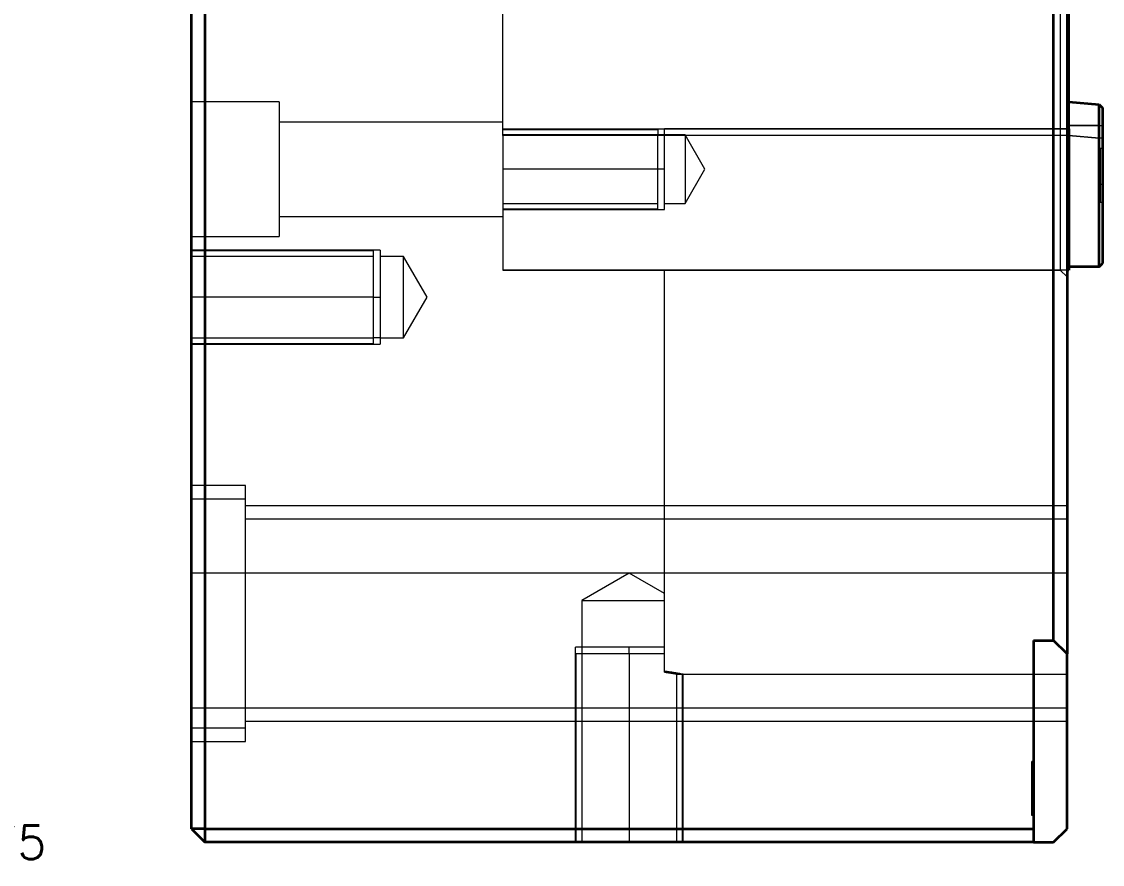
# Model space of a CAD drawing. Header units: millimetres. Extents: x 261 to 3841, y 268 to 4746.
# Drawn here: x 580.5 to 741, y 267.9 to 393.1 of the extents above; entities that cross this region are included whole.
import ezdxf
from ezdxf.lldxf.tags import DXFTag

# ---------------------------------------------------------------- set-up
doc = ezdxf.new("R2010")
doc.units = ezdxf.units.MM
doc.layers.add('110', color=7, linetype='Continuous', true_color=0xffffff)
doc.layers.add('20', color=7, linetype='Continuous', true_color=0xffffff)
doc.layers.add('dim', color=82, linetype='Continuous', lineweight=5)
doc.styles.add('TXT', font='txt.shx', dxfattribs={"bigfont": 'gbcbig.shx'})
tags = doc.linetypes.add('DASHED', pattern=[25.72, 12.86, -12.86]).pattern_tags.tags
tags[6:7] = [DXFTag(74, 4), DXFTag(75, 0), DXFTag(340, '0'), DXFTag(46, 0.0), DXFTag(50, 0.0), DXFTag(44, 0.0), DXFTag(45, 0.0)]
tags[4:5] = [DXFTag(74, 4), DXFTag(75, 0), DXFTag(340, '0'), DXFTag(46, 0.0), DXFTag(50, 0.0), DXFTag(44, 0.0), DXFTag(45, 0.0)]
doc.dimstyles.new('2-2', dxfattribs={"dimscale": 2, "dimtxt": 2.5, "dimasz": 2, "dimexe": 0.5, "dimexo": 0.5, "dimgap": 0.66, "dimtad": 0, "dimzin": 9, "dimdsep": 46, "dimtxsty": 'TXT', "dimblk": 'CLOSEDBLANK', "dimcen": 0.1, "dimclrd": 256, "dimclre": 256, "dimclrt": 7, "dimazin": 2, "dimtfac": 1, "dimtofl": 0, "dimtmove": 0, "dimatfit": 0, "dimldrblk": 'CLOSEDBLANK', "dimfxl": 0, "dimlwd": 0, "dimlwe": 0, "dimarcsym": 0})

# ---------------------------------------------------------------- blocks, each defined once
blk = doc.blocks.new('*D30')
at = {"layer": 'DEFPOINTS', "color": 0, "lineweight": 18, "transparency": 16777216}
for p in [(414.61, 446.19), (542.21, 271.19), (570.88, 271.19)]:
    blk.add_point(p, dxfattribs=at)
at = {"layer": 'dim', "lineweight": 0, "transparency": 16777216}
blk.add_line((543.21, 271.19), (570.88, 271.19), dxfattribs=at)
at = {"layer": 'dim', "color": 7, "lineweight": 18, "transparency": 16777216, "insert": (577.71, 271.19), "char_height": 5, "attachment_point": 5, "style": 'TXT'}
blk.add_mtext('175', dxfattribs=at)
blk = doc.blocks.new('_ClosedBlank')
at = {"color": 0, "linetype": 'ByBlock', "lineweight": -2}
for p, q in [((-1, 0.167), (0, 0)), ((-1, 0.167), (-1, -0.167)), ((0, 0), (-1, -0.167))]:
    blk.add_line(p, q, dxfattribs=at)

msp = doc.modelspace()

# ---------------------------------------------------------------- linework, layer by layer
at = {"layer": '110', "color": 7, "linetype": 'Continuous', "lineweight": 35}
for p, q in [((605.701, 273.191), (605.701, 619.191)), ((607.701, 619.191), (607.701, 273.191)), ((735.701, 593.191), (735.701, 299.191)), ((733.701, 301.191), (733.701, 591.191)), ((730.701, 301.191), (730.701, 273.191)), ((730.701, 301.191), (733.701, 301.191)), ((735.701, 299.191), (733.701, 301.191)), ((735.701, 273.191), (735.701, 299.191)), ((605.701, 273.191), (607.701, 271.191)), ((607.701, 273.191), (605.701, 273.191)), ((607.701, 273.191), (607.701, 271.191)), ((607.701, 273.191), (730.701, 273.191)), ((730.701, 273.191), (730.701, 271.191)), ((733.701, 271.191), (735.701, 273.191)), ((730.701, 271.191), (607.701, 271.191)), ((730.701, 271.191), (733.701, 271.191))]:
    msp.add_line(p, q, dxfattribs=at)
at = {"layer": '110', "color": 7, "linetype": 'DASHED', "lineweight": 13}
for p, q in [((651.951, 376.191), (651.951, 556.191)), ((734.701, 556.191), (734.701, 376.191)), ((618.701, 381.191), (605.701, 381.191)), ((618.701, 381.191), (618.701, 361.191)), ((651.951, 378.191), (618.701, 378.191)), ((651.951, 376.191), (651.951, 356.191)), ((734.701, 376.191), (651.956, 376.191)), ((734.701, 376.191), (734.701, 356.191)), ((735.696, 376.191), (734.701, 376.191)), ((618.701, 364.191), (651.951, 364.191)), ((605.701, 361.191), (618.701, 361.191)), ((633.701, 359.191), (605.701, 359.191)), ((632.701, 359.091), (605.701, 359.091)), ((632.701, 358.241), (605.701, 358.241)), ((632.701, 359.091), (632.701, 345.291)), ((633.701, 359.191), (633.701, 345.191)), ((637.203, 358.241), (633.701, 358.241)), ((640.696, 352.191), (637.203, 358.241)), ((637.203, 346.141), (637.203, 358.241)), ((651.951, 356.191), (734.701, 356.191)), ((675.951, 296.649), (675.951, 356.191)), ((735.701, 355.191), (734.701, 356.191)), ((735.701, 355.191), (734.701, 356.191)), ((632.701, 352.191), (605.701, 352.191)), ((632.701, 352.191), (633.701, 352.191)), ((637.203, 346.141), (640.696, 352.191)), ((605.701, 346.141), (632.701, 346.141)), ((605.701, 345.291), (632.701, 345.291)), ((605.701, 345.191), (633.701, 345.191)), ((633.701, 346.141), (632.701, 346.141)), ((633.701, 346.141), (637.203, 346.141)), ((613.701, 324.191), (605.701, 324.191)), ((613.701, 322.19), (613.701, 324.191)), ((613.701, 322.191), (605.701, 322.191)), ((613.701, 304.191), (613.701, 322.191)), ((735.701, 321.191), (613.701, 321.191)), ((735.701, 319.191), (613.701, 319.191)), ((735.701, 311.191), (605.701, 311.191)), ((670.701, 311.186), (663.651, 307.115)), ((675.951, 308.154), (670.701, 311.186)), ((663.651, 307.115), (663.651, 300.191)), ((663.651, 307.115), (675.951, 307.115)), ((613.701, 286.191), (613.701, 304.191)), ((662.701, 271.191), (662.701, 300.191)), ((675.951, 300.191), (662.701, 300.191)), ((663.651, 300.191), (663.651, 299.191)), ((670.701, 299.191), (670.701, 300.191)), ((675.951, 299.191), (662.801, 299.191)), ((662.801, 271.191), (662.801, 299.191)), ((663.651, 299.191), (663.651, 271.191)), ((670.701, 299.191), (670.701, 271.191)), ((675.951, 296.649), (675.951, 296.629)), ((675.951, 296.468), (675.951, 296.629)), ((677.74, 296.191), (678.601, 296.191)), ((677.751, 271.191), (677.751, 296.192)), ((678.601, 271.191), (678.601, 296.193)), ((678.695, 296.191), (735.701, 296.191)), ((678.701, 271.191), (678.701, 296.192)), ((605.701, 291.191), (735.701, 291.191)), ((613.701, 289.191), (735.701, 289.191)), ((605.701, 288.191), (613.701, 288.191)), ((605.701, 286.191), (613.701, 286.191)), ((730.701, 283.191), (730.451, 283.191)), ((730.451, 277.591), (730.451, 283.191)), ((730.451, 275.191), (730.451, 277.591)), ((730.701, 277.591), (730.451, 277.591)), ((730.701, 275.191), (730.451, 275.191))]:
    msp.add_line(p, q, dxfattribs=at)
for points, knots in [([(675.951, 296.649), (676.167, 296.62), (676.372, 296.591), (676.758, 296.534), (676.939, 296.506), (677.279, 296.451), (677.437, 296.424), (677.601, 296.396), (677.619, 296.393), (677.655, 296.386), (677.673, 296.383), (677.725, 296.374), (677.827, 296.356), (677.921, 296.339), (678.098, 296.307), (678.202, 296.287), (678.381, 296.253), (678.457, 296.239), (678.533, 296.224), (678.547, 296.221), (678.567, 296.217), (678.574, 296.216), (678.586, 296.213), (678.616, 296.207), (678.64, 296.203), (678.686, 296.194), (678.701, 296.191), (678.701, 296.191)], [0, 0, 0, 0, 0.1250653, 0.1250653, 0.2501306, 0.2501306, 0.3751959, 0.3751959, 0.3908291, 0.3908291, 0.4064623, 0.4064623, 0.4377286, 0.5002613, 0.5002613, 0.6253266, 0.6253266, 0.7503919, 0.7503919, 0.7816582, 0.7816582, 0.7972914, 0.7972914, 0.8129246, 0.8754572, 0.8754572, 1, 1, 1, 1]), ([(675.951, 296.629), (676.16, 296.601), (676.357, 296.573), (676.729, 296.518), (676.904, 296.491), (677.231, 296.439), (677.383, 296.413), (677.542, 296.386), (677.559, 296.383), (677.594, 296.377), (677.611, 296.374), (677.661, 296.365), (677.759, 296.348), (677.85, 296.332), (678.02, 296.301), (678.12, 296.283), (678.293, 296.25), (678.366, 296.236), (678.439, 296.222), (678.453, 296.219), (678.479, 296.214), (678.491, 296.212), (678.524, 296.206), (678.542, 296.202), (678.586, 296.193), (678.601, 296.191), (678.601, 296.191)], [0, 0, 0, 0, 0.1250283, 0.1250283, 0.2500567, 0.2500567, 0.375085, 0.375085, 0.3907136, 0.3907136, 0.4063421, 0.4063421, 0.4375992, 0.5001134, 0.5001134, 0.6251417, 0.6251417, 0.7501701, 0.7501701, 0.7814272, 0.7814272, 0.8126843, 0.8126843, 0.8751984, 0.8751984, 1, 1, 1, 1]), ([(675.951, 296.468), (676.095, 296.449), (676.231, 296.43), (676.486, 296.394), (676.724, 296.359), (676.931, 296.327), (677.073, 296.304), (677.118, 296.297), (677.183, 296.287), (677.204, 296.283), (677.245, 296.277), (677.265, 296.273), (677.361, 296.257), (677.429, 296.246), (677.545, 296.226), (677.593, 296.218), (677.671, 296.204), (677.701, 296.199), (677.726, 296.195), (677.73, 296.194), (677.738, 296.193), (677.741, 296.192), (677.748, 296.191), (677.751, 296.191), (677.751, 296.191)], [0, 0, 0, 0, 0.1250093, 0.1250093, 0.2500186, 0.3750279, 0.3750279, 0.4375325, 0.4375325, 0.4687849, 0.4687849, 0.5000372, 0.5000372, 0.6250465, 0.6250465, 0.7500558, 0.7500558, 0.8750651, 0.8750651, 0.9063174, 0.9063174, 0.9375697, 0.9375697, 1, 1, 1, 1])]:
    msp.add_open_spline(points, degree=3, knots=knots, dxfattribs=at)
at = {"layer": '20', "color": 7, "linetype": 'DASHED', "lineweight": 13}
for p, q in [((651.951, 377.191), (651.951, 555.191)), ((735.951, 381.191), (740.494, 380.793)), ((740.494, 380.793), (735.951, 381.191)), ((651.951, 377.191), (675.951, 377.191)), ((651.951, 376.19), (651.951, 377.191)), ((651.956, 377.191), (735.7, 377.191)), ((735.945, 377.191), (675.951, 377.191)), ((675.951, 376.291), (675.951, 377.191)), ((740.451, 377.691), (735.956, 377.691)), ((740.451, 377.691), (740.946, 377.691)), ((651.951, 377.091), (674.951, 377.091)), ((674.951, 376.291), (651.951, 376.291)), ((735.951, 376.191), (651.951, 376.191)), ((674.951, 377.091), (674.951, 376.291)), ((674.951, 371.19), (674.951, 376.291)), ((675.951, 376.291), (674.951, 376.291)), ((679.001, 376.291), (675.951, 376.291)), ((675.951, 371.19), (675.951, 376.291)), ((681.946, 371.191), (679.001, 376.291)), ((679.001, 376.291), (679.001, 371.191)), ((740.489, 375.812), (735.956, 376.209)), ((735.956, 376.209), (740.489, 375.812)), ((740.494, 375.812), (740.494, 356.734)), ((740.951, 374.265), (740.651, 374.265)), ((740.651, 368.932), (740.651, 374.265)), ((675.951, 371.191), (651.951, 371.191)), ((674.951, 365.291), (674.951, 371.191)), ((675.951, 365.191), (675.951, 371.191)), ((679.001, 366.091), (681.946, 371.191)), ((679.001, 371.191), (679.001, 366.091)), ((740.651, 366.265), (740.651, 368.932)), ((740.951, 368.932), (740.651, 368.932)), ((651.951, 366.091), (674.951, 366.091)), ((675.951, 366.091), (679.001, 366.091)), ((740.951, 366.265), (740.651, 366.265)), ((651.951, 365.291), (674.951, 365.291)), ((651.951, 365.191), (675.951, 365.191)), ((735.951, 356.691), (740.451, 356.691)), ((740.451, 356.691), (740.951, 357.191)), ((735.951, 356.191), (651.951, 356.191)), ((735.7, 356.191), (651.951, 356.191)), ((735.7, 356.191), (734.7, 356.191))]:
    msp.add_line(p, q, dxfattribs=at)
at = {"layer": '20', "color": 7, "linetype": 'Continuous', "lineweight": 35}
for p, q in [((735.951, 377.191), (735.951, 408.636)), ((735.951, 381.191), (740.451, 380.797)), ((740.451, 380.797), (740.494, 380.793)), ((740.451, 377.691), (740.451, 380.797)), ((740.494, 380.793), (740.951, 380.295)), ((740.951, 380.295), (740.951, 377.691)), ((735.951, 377.191), (735.951, 356.191)), ((740.451, 356.691), (740.451, 377.691)), ((740.951, 377.691), (740.951, 357.191)), ((740.451, 356.691), (735.951, 356.691)), ((740.451, 356.691), (740.951, 357.191)), ((735.951, 356.191), (735.7, 356.191))]:
    msp.add_line(p, q, dxfattribs=at)
at = {"layer": '20', "color": 7, "linetype": 'Continuous', "lineweight": 13}
for p, q in [((735.7, 377.191), (735.945, 377.191)), ((735.956, 377.691), (740.451, 377.691)), ((740.451, 377.691), (740.946, 377.691)), ((740.451, 356.691), (735.951, 356.691)), ((740.951, 357.191), (740.451, 356.691)), ((735.951, 356.191), (735.7, 356.191))]:
    msp.add_line(p, q, dxfattribs=at)
at = {"layer": '20', "color": 7, "linetype": 'DASHED', "lineweight": 13}
msp.add_open_spline([(740.494, 380.793), (740.494, 380.793), (740.495, 380.793), (740.495, 380.793), (740.495, 380.792), (740.495, 380.791), (740.496, 380.79), (740.496, 380.789), (740.496, 380.787), (740.497, 380.785), (740.497, 380.783), (740.497, 380.781), (740.497, 380.778), (740.498, 380.776), (740.498, 380.773), (740.498, 380.769), (740.499, 380.766), (740.499, 380.762), (740.499, 380.758), (740.499, 380.754), (740.5, 380.75), (740.5, 380.745), (740.5, 380.741), (740.5, 380.736), (740.501, 380.73), (740.501, 380.725), (740.501, 380.719), (740.502, 380.713), (740.502, 380.707), (740.502, 380.701), (740.502, 380.694), (740.503, 380.687), (740.503, 380.68), (740.503, 380.673), (740.503, 380.666), (740.503, 380.658), (740.504, 380.65), (740.504, 380.642), (740.504, 380.634), (740.504, 380.625), (740.505, 380.616), (740.505, 380.608), (740.505, 380.598), (740.505, 380.589), (740.505, 380.579), (740.506, 380.57), (740.506, 380.56), (740.506, 380.55), (740.506, 380.539), (740.506, 380.529), (740.507, 380.518), (740.507, 380.507), (740.507, 380.496), (740.507, 380.484), (740.507, 380.473), (740.507, 380.461), (740.508, 380.449), (740.508, 380.437), (740.508, 380.425), (740.508, 380.412), (740.508, 380.4), (740.508, 380.387), (740.509, 380.374), (740.509, 380.36), (740.509, 380.347), (740.509, 380.333), (740.509, 380.319), (740.509, 380.305), (740.509, 380.291), (740.509, 380.277), (740.51, 380.262), (740.51, 380.248), (740.51, 380.233), (740.51, 380.218), (740.51, 380.202), (740.51, 380.187), (740.51, 380.172), (740.51, 380.156), (740.51, 380.14), (740.511, 380.124), (740.511, 380.108), (740.511, 380.091), (740.511, 380.075), (740.511, 380.058), (740.511, 380.041), (740.511, 380.024), (740.511, 380.007), (740.511, 379.989), (740.511, 379.972), (740.511, 379.954), (740.511, 379.936), (740.511, 379.918), (740.511, 379.9), (740.511, 379.882), (740.512, 379.863), (740.512, 379.845), (740.512, 379.826), (740.512, 379.807), (740.512, 379.788), (740.512, 379.769), (740.512, 379.749), (740.512, 379.73), (740.512, 379.71), (740.512, 379.691), (740.512, 379.671), (740.512, 379.651), (740.512, 379.631), (740.512, 379.61), (740.512, 379.59), (740.512, 379.569), (740.512, 379.549), (740.512, 379.528), (740.512, 379.507), (740.512, 379.486), (740.512, 379.465), (740.512, 379.443), (740.512, 379.422), (740.512, 379.4), (740.512, 379.379), (740.512, 379.357), (740.512, 379.327), (740.512, 379.29), (740.512, 379.243), (740.512, 379.197), (740.512, 379.149), (740.512, 379.101), (740.512, 379.053), (740.512, 379.003), (740.512, 378.953), (740.512, 378.903), (740.512, 378.851), (740.512, 378.8), (740.512, 378.747), (740.512, 378.694), (740.511, 378.64), (740.511, 378.586), (740.511, 378.531), (740.511, 378.476), (740.511, 378.42), (740.511, 378.363), (740.511, 378.306), (740.51, 378.249), (740.51, 378.19), (740.51, 378.132), (740.51, 378.072), (740.509, 378.012), (740.509, 377.952), (740.509, 377.891), (740.509, 377.83), (740.508, 377.768), (740.508, 377.706), (740.508, 377.643), (740.507, 377.58), (740.507, 377.516), (740.507, 377.452), (740.506, 377.388), (740.506, 377.323), (740.505, 377.258), (740.505, 377.192), (740.505, 377.126), (740.504, 377.059), (740.504, 376.992), (740.503, 376.925), (740.503, 376.858), (740.502, 376.79), (740.502, 376.722), (740.501, 376.653), (740.501, 376.584), (740.5, 376.515), (740.5, 376.446), (740.499, 376.376), (740.498, 376.306), (740.498, 376.236), (740.497, 376.166), (740.497, 376.096), (740.496, 376.025), (740.495, 375.954), (740.495, 375.883), (740.494, 375.836), (740.494, 375.812)], degree=3, knots=[0, 0, 0, 0, 0.0044338, 0.0088636, 0.0132894, 0.0177113, 0.0221291, 0.0265429, 0.0309528, 0.0353586, 0.0397605, 0.0441584, 0.0485523, 0.0529422, 0.0573281, 0.06171, 0.066088, 0.070462, 0.074832, 0.079198, 0.0835601, 0.0879182, 0.0922723, 0.0966224, 0.1009686, 0.1053109, 0.1096491, 0.1139834, 0.1183138, 0.1226401, 0.1269626, 0.131281, 0.1355955, 0.1399061, 0.1442127, 0.1485154, 0.1528141, 0.1571089, 0.1613997, 0.1656866, 0.1699696, 0.1742486, 0.1785237, 0.1827948, 0.187062, 0.1913253, 0.1955847, 0.1998401, 0.2040916, 0.2083391, 0.2125828, 0.2168225, 0.2210583, 0.2252902, 0.2295182, 0.2337423, 0.2379624, 0.2421787, 0.246391, 0.2505994, 0.254804, 0.2590046, 0.2632013, 0.2673941, 0.2715831, 0.2757681, 0.2799492, 0.2841265, 0.2882998, 0.2924693, 0.2966349, 0.3007966, 0.3049544, 0.3091083, 0.3132584, 0.3174046, 0.3215469, 0.3256853, 0.3298198, 0.3339505, 0.3380774, 0.3422003, 0.3463194, 0.3504346, 0.354546, 0.3586535, 0.3627572, 0.366857, 0.3709529, 0.375045, 0.3791333, 0.3832177, 0.3872983, 0.391375, 0.3954479, 0.3995169, 0.4035821, 0.4076435, 0.411701, 0.4157547, 0.4198046, 0.4238507, 0.4278929, 0.4319313, 0.4359659, 0.4399967, 0.4440236, 0.4480468, 0.4520661, 0.4560816, 0.4600933, 0.4641012, 0.4681053, 0.4721056, 0.4761021, 0.4800948, 0.4840837, 0.4880688, 0.4920502, 0.4960277, 0.5000015, 0.5081583, 0.5163311, 0.5245199, 0.5327247, 0.5409455, 0.5491823, 0.5574352, 0.5657041, 0.5739891, 0.5822903, 0.5906075, 0.5989409, 0.6072904, 0.6156561, 0.624038, 0.6324361, 0.6408504, 0.6492809, 0.6577278, 0.6661908, 0.6746702, 0.6831659, 0.6916779, 0.7002062, 0.7087509, 0.7173119, 0.7258894, 0.7344832, 0.7430935, 0.7517202, 0.7603633, 0.7690229, 0.777699, 0.7863915, 0.7951006, 0.8038262, 0.8125684, 0.8213271, 0.8301024, 0.8388942, 0.8477027, 0.8565277, 0.8653694, 0.8742278, 0.8831028, 0.8919945, 0.9009028, 0.9098279, 0.9187696, 0.9277281, 0.9367034, 0.9456954, 0.9547041, 0.9637297, 0.972772, 0.9818312, 0.9909072, 1, 1, 1, 1], dxfattribs=at)
msp.add_open_spline([(740.951, 375.812), (740.494, 375.812)], degree=1, dxfattribs=at)

# ---------------------------------------------------------------- dimensions: what is measured, and where the dimension line sits
at = {"layer": 'dim', "lineweight": 18}
dim = msp.add_ordinate_dim(feature_location=(542.206, 271.191), offset=(28.67, 0), dtype=0, origin=(414.609, 446.191), dimstyle='2-2', override={"dimexe": 0.49975, "dimexo": 0.49975, "dimgap": 0.49975}, dxfattribs=at)
dim.commit()
dim.dimension.update_dxf_attribs({"geometry": '*D30', "text_midpoint": (577.708, 271.191)})

doc.saveas('drawing.dxf')
